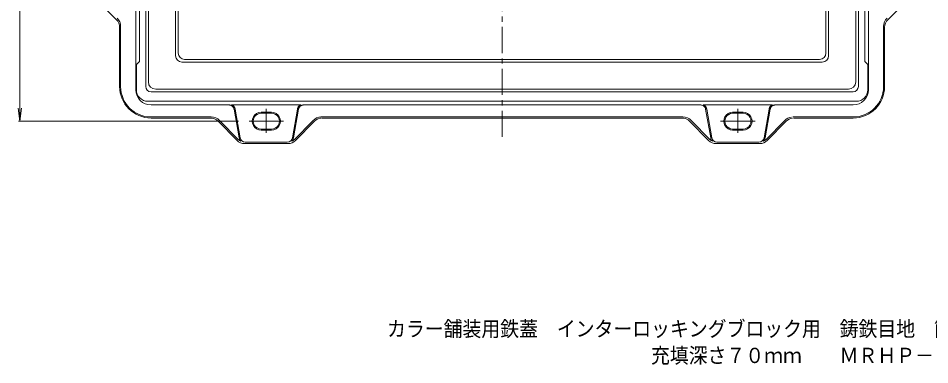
# Model space of a CAD drawing. Units: millimetres, scale not verified. Extents: x -960 to 899, y -688 to 698.
# Drawn here: x -780 to 90, y -688 to -357 of the extents above; entities that cross this region are included whole.
import ezdxf
from ezdxf.enums import TextEntityAlignment as Align

# ---------------------------------------------------------------- set-up
doc = ezdxf.new("R2010")
doc.units = ezdxf.units.MM
doc.header["$LTSCALE"] = 5
doc.linetypes.add('CHAIN1', pattern=[8, 5, -1, 1, -1])
doc.linetypes.add('CHAIN2', pattern=[12, 9, -1, 1, -1])
for name, color, linetype, lineweight in [('0-0_通り芯', 3, 'Continuous', 9), ('0-1_躯体', 2, 'Continuous', 9), ('0-2_仕上', 7, 'Continuous', 9), ('0-4_その他', 7, 'Continuous', 9)]:
    doc.layers.add(name, color=color, linetype=linetype, lineweight=lineweight)
doc.layers.add('F-5_F-5ﾚｲﾔ', color=2, linetype='Continuous')
doc.styles.add('ＭＳ ゴシック', font='')
doc.styles.get('ＭＳ ゴシック').set_extended_font_data('MS Gothic')

msp = doc.modelspace()

# ---------------------------------------------------------------- linework, layer by layer
at = {"layer": '0-0_通り芯'}
for p, q in [((-655.491, -417.691), (-655.491, 243.309)), ((19.51, -417.691), (19.51, 243.309)), ((-629.491, 133.823), (-629.491, -392.692)), ((-8.99, 132.788), (-8.99, -390.191)), ((-6.49, 133.823), (-6.49, -392.692)), ((-626.991, 75.424), (-626.991, -390.191)), ((-12.491, -398.691), (-623.491, -398.691)), ((-14.99, -396.192), (-620.991, -396.192)), ((-648.491, -424.692), (12.509, -424.692))]:
    msp.add_line(p, q, dxfattribs=at)
for centre, radius, start, end in [((-620.991, -390.191), 6, 180, 270), ((-14.99, -390.191), 6, 270, 0), ((-623.491, -392.692), 6, 180, 270), ((-12.491, -392.692), 6, 270, 0), ((-648.491, -417.691), 7, 180, 270), ((12.509, -417.691), 7, 270, 0)]:
    msp.add_arc(centre, radius, start, end, dxfattribs=at)
at = {"layer": '0-1_躯体'}
for p, q in [((-663.991, -398.192), (-663.991, 247.808)), ((-657.991, -422.192), (-657.991, 247.808)), ((22.01, -422.192), (22.01, 247.808)), ((-704.488, -340.132), (-685.993, -358.251)), ((68.507, -340.132), (50.012, -358.251)), ((-667.491, -348.393), (-667.491, -425.192)), ((31.51, -348.393), (31.51, -425.192)), ((-681.991, -364.694), (-681.991, -422.192)), ((46.01, -364.694), (46.01, -422.192)), ((-682.991, -365.394), (-682.991, -422.192)), ((47.01, -365.394), (47.01, -422.192)), ((-666.991, -401.192), (-663.991, -398.192)), ((-666.991, -425.192), (-666.991, -401.192)), ((31.01, -425.192), (31.01, -401.192)), ((-652.991, -427.192), (17.009, -427.192)), ((-655.991, -436.192), (20.01, -436.192)), ((-578.667, -439.692), (-652.991, -439.692)), ((-509.887, -439.553), (-576.094, -439.553)), ((-507.315, -439.692), (-128.666, -439.692)), ((-126.094, -439.553), (-59.887, -439.553)), ((-57.315, -439.692), (17.009, -439.692)), ((-595.493, -451.192), (-653.008, -451.192)), ((-596.193, -452.191), (-653, -452.191)), ((-568.947, -471.226), (-573.742, -443.83)), ((-567.962, -471.054), (-572.756, -443.657)), ((-537.991, -446.691), (-547.99, -446.691)), ((-537.991, -447.692), (-547.99, -447.692)), ((-518.019, -471.054), (-513.225, -443.657)), ((-517.034, -471.226), (-512.24, -443.83)), ((-490.488, -451.192), (-145.493, -451.192)), ((-489.788, -452.191), (-146.193, -452.191)), ((-118.947, -471.226), (-123.741, -443.83)), ((-117.962, -471.054), (-122.756, -443.657)), ((-97.991, -446.691), (-87.991, -446.691)), ((-97.991, -447.692), (-87.991, -447.692)), ((-68.019, -471.054), (-63.225, -443.657)), ((-67.034, -471.226), (-62.24, -443.83)), ((-40.488, -451.192), (17.027, -451.192)), ((-39.788, -452.191), (17.019, -452.191)), ((-570.931, -473.689), (-589.05, -455.194)), ((-569.86, -472.64), (-587.635, -454.494)), ((-516.121, -472.64), (-498.346, -454.494)), ((-515.05, -473.689), (-496.932, -455.194)), ((-120.931, -473.689), (-139.05, -455.194)), ((-119.86, -472.64), (-137.635, -454.494)), ((-66.121, -472.64), (-48.346, -454.494)), ((-65.05, -473.689), (-46.931, -455.194)), ((-537.991, -462.691), (-547.99, -462.691)), ((-537.991, -463.692), (-547.99, -463.692)), ((-97.991, -462.691), (-87.991, -462.691)), ((-97.991, -463.692), (-87.991, -463.692)), ((-522.193, -476.691), (-563.788, -476.691)), ((-522.944, -475.192), (-563.037, -475.192)), ((-113.788, -476.691), (-72.193, -476.691)), ((-113.037, -475.192), (-72.944, -475.192))]:
    msp.add_line(p, q, dxfattribs=at)
at = {"layer": '0-1_躯体', "linetype": 'CHAIN2'}
for p, q in [((-542.991, -443.548), (-542.991, -466.394)), ((-92.991, -443.548), (-92.991, -466.394)), ((-526.441, -455.191), (-559.447, -455.191)), ((-109.54, -455.191), (-76.534, -455.191))]:
    msp.add_line(p, q, dxfattribs=at)
at = {"layer": '0-1_躯体'}
msp.add_lwpolyline([(31.01, -401.192), (28.009, -398.191), (28.009, 247.808)], dxfattribs=at)
for centre, radius, start, end in [((-692.99, -365.394), 10, 0, 45.59065), ((-692.99, -364.694), 11, 0, 45.59065), ((57.01, -364.694), 11, 134.40933, 180), ((57.01, -365.394), 10, 134.40933, 180), ((-668.491, -422.176), 14.5, 179.94333, 179.99998), ((-681.991, -422.211), 1, 180, 180.03801), ((-652.991, -422.192), 30, 180.03801, 269.96556), ((-652.991, -422.192), 29, 180, 269.96556), ((-652.991, -425.192), 14.5, 180, 270), ((-655.991, -425.192), 11, 180, 270), ((-652.991, -422.192), 5, 180, 270), ((17.009, -422.192), 5, 270, 0), ((17.009, -425.192), 14.5, 270, 0), ((17.009, -422.192), 29, 270.03442, 359.99998), ((17.009, -422.192), 30, 270.03442, 359.96198), ((20.01, -425.192), 11, 270, 0), ((32.51, -422.176), 14.5, 0, 0.05666), ((46.01, -422.211), 1, 359.96198, 359.99998), ((-653, -437.692), 14.5, 269.96556, 269.99998), ((-596.193, -462.192), 10, 44.40933, 90), ((-595.493, -462.192), 11, 44.40933, 90), ((-547.991, -455.191), 8.5, 89.99887, 270.00111), ((-547.991, -455.191), 7.5, 89.99879, 270.00119), ((-537.991, -455.191), 8.5, 269.99998, 90), ((-537.991, -455.191), 7.5, 269.99998, 90), ((-490.488, -462.192), 11, 92.3633, 135.59065), ((-489.788, -462.192), 10, 92.3633, 135.59065), ((-146.193, -462.192), 10, 44.40933, 90), ((-145.493, -462.192), 11, 44.40933, 90), ((-97.991, -455.191), 8.5, 89.99998, 270), ((-97.991, -455.191), 7.5, 89.99998, 270), ((-87.99, -455.191), 8.5, 269.99887, 90.00111), ((-87.99, -455.191), 7.5, 269.99879, 90.00119), ((-40.488, -462.192), 11, 97.01646, 135.59065), ((-39.788, -462.192), 10, 97.01646, 135.59065), ((17.019, -437.692), 14.5, 270, 270.03442), ((-563.788, -466.692), 10, 224.40933, 270), ((-563.788, -466.692), 8.5, 224.40933, 245.84229), ((-563.037, -470.192), 6, 189.92624, 225.17514), ((-563.037, -470.192), 5, 189.92624, 269.99998), ((-522.944, -470.192), 5, 270, 350.07375), ((-522.193, -466.692), 10, 270, 315.59065), ((-522.944, -470.192), 6, 314.82484, 350.07375), ((-522.193, -466.692), 8.5, 294.1577, 315.59065), ((-113.788, -466.692), 10, 224.40933, 270), ((-113.788, -466.692), 8.5, 224.40933, 245.84229), ((-113.037, -470.192), 6, 189.92624, 225.17514), ((-113.037, -470.192), 5, 189.92624, 270), ((-72.944, -470.192), 5, 270, 350.07375), ((-72.193, -466.692), 10, 270, 315.59065), ((-72.944, -470.192), 6, 314.82484, 350.07375), ((-72.193, -466.692), 8.5, 294.1577, 315.59065)]:
    msp.add_arc(centre, radius, start, end, dxfattribs=at)
at = {"layer": '0-1_躯体', "linetype": 'CHAIN2'}
for centre, radius, start, end in [((-578.667, -444.692), 5, 9.92624, 90), ((-578.667, -444.692), 6, 9.92624, 58.91869), ((-507.315, -444.692), 6, 121.08128, 170.07375), ((-507.315, -444.692), 5, 90, 170.07375), ((-128.666, -444.692), 5, 9.92624, 90), ((-128.666, -444.692), 6, 9.92624, 58.9187), ((-57.315, -444.692), 6, 121.0813, 170.07375), ((-57.315, -444.692), 5, 90, 170.07375)]:
    msp.add_arc(centre, radius, start, end, dxfattribs=at)
at = {"layer": '0-2_仕上', "color": 3, "linetype": 'CHAIN1'}
msp.add_line((-317.991, -470.191), (-317.991, 295.808), dxfattribs=at)
at = {"layer": '0-4_その他'}
for p, q in [((-778.081, -455.191), (-778.081, 280.809)), ((-778.081, -455.191), (-779.712, -442.798)), ((-778.081, -455.191), (-776.449, -442.798)), ((-779.581, -455.191), (-569.447, -455.191))]:
    msp.add_line(p, q, dxfattribs=at)

# ---------------------------------------------------------------- texts
at = {"layer": 'F-5_F-5ﾚｲﾔ', "style": 'ＭＳ ゴシック', "width": 0.9}
for s, p in [('カラー舗装用鉄蓋\u3000インターロッキングブロック用\u3000鋳鉄目地\u3000簡易密閉形', (-427.763, -665.276)), ('充填深さ７０ｍｍ\u3000\u3000ＭＲＨＰ－６－６０７０', (-175.918, -690.722))]:
    msp.add_text(s, height=14.66, dxfattribs=at).set_placement(p, align=Align.BOTTOM_LEFT)

doc.saveas('drawing.dxf')
